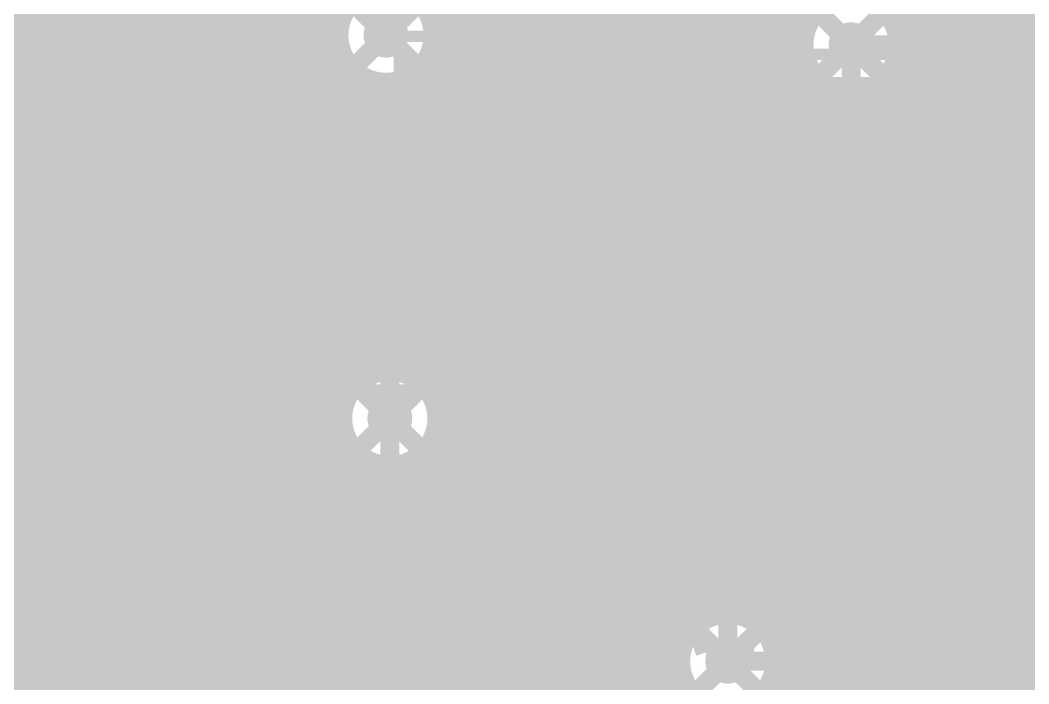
# Model space of a CAD drawing. Extents: x -3 to 92, y -53 to 125.
# Drawn here: x 40.06 to 53.56, y 72.09 to 80.97 of the extents above; entities that cross this region are included whole.
import ezdxf

# ---------------------------------------------------------------- set-up
doc = ezdxf.new("R2010")
doc.units = 0
doc.header["$MEASUREMENT"] = 0
doc.layers.get('0').update_dxf_attribs({"linetype": 'CONTINUOUS'})
for name, color, linetype in [('23-325-0_AST', 7, 'CONTINUOUS'), ('23-325-0_BOT', 7, 'CONTINUOUS'), ('23-325-0_DRD', 2, 'CONTINUOUS'), ('23-325-0_IN1', 4, 'CONTINUOUS'), ('23-325-0_IN2', 3, 'CONTINUOUS'), ('23-325-0_SMT', 10, 'CONTINUOUS'), ('23-325-0_SPT', 14, 'CONTINUOUS'), ('23-325-0_SST', 9, 'CONTINUOUS'), ('23-325-0_TOP', 12, 'CONTINUOUS'), ('THRUHOLE_TAP', 8, 'CONTINUOUS')]:
    doc.layers.add(name, color=color, linetype=linetype)

# ---------------------------------------------------------------- blocks, each defined once
blk = doc.blocks.new('ROUND_68')
at = {"const_width": 0.29972}
blk.add_lwpolyline([(-0.14986, 0, 1), (0.14986, 0, 1)], format="xyb", close=True, dxfattribs=at)
blk = doc.blocks.new('ROUND_78')
at = {"const_width": 0.29972}
blk.add_lwpolyline([(-0.14986, 0, 1), (0.14986, 0, 1)], format="xyb", close=True, dxfattribs=at)
blk = doc.blocks.new('ROUND_79')
at = {"const_width": 0.29972}
blk.add_lwpolyline([(-0.14986, 0, 1), (0.14986, 0, 1)], format="xyb", close=True, dxfattribs=at)
blk = doc.blocks.new('RECTANGLE_7')
blk.add_solid([(0.4064, 0.4826), (0.4064, -0.4826), (-0.4064, 0.4826), (-0.4064, -0.4826)])
blk = doc.blocks.new('RECTANGLE_10')
blk.add_solid([(0.508, 0.9017), (0.508, -0.9017), (-0.508, 0.9017), (-0.508, -0.9017)])
blk = doc.blocks.new('RECTANGLE_48')
blk.add_solid([(0.65024, 0.44958), (0.65024, -0.44958), (-0.65024, 0.44958), (-0.65024, -0.44958)])
blk = doc.blocks.new('ROUND_84')
at = {"const_width": 0.10033}
blk.add_lwpolyline([(-0.050164, 0, 1), (0.050164, 0, 1)], format="xyb", close=True, dxfattribs=at)

msp = doc.modelspace()

# ---------------------------------------------------------------- linework, layer by layer
at = {"layer": '23-325-0_AST'}
for points, const_width in [([(54.356, 80.518), (49.784, 80.518), (49.784, 82.296), (50.038, 82.55), (49.784, 82.804), (49.784, 84.582), (54.356, 84.582), (54.356, 80.518)], 0.1524), ([(38.354, 82.7786), (42.164, 82.7786), (42.164, 79.756), (37.8206, 79.756), (37.8206, 82.2452), (38.354, 82.7786)], 0.20066), ([(40.07104, 80.76438), (40.07104, 81.78038), (39.95166, 81.6102)], 0.1524), ([(40.73144, 80.76438), (40.61206, 80.93456), (40.55364, 81.1022), (40.55364, 81.44256), (40.61206, 81.6102), (40.73144, 81.78038), (40.85082, 81.78038), (40.96766, 81.6102), (41.02862, 81.44256), (41.02862, 81.1022), (40.96766, 80.93456), (40.85082, 80.76438), (40.73144, 80.76438)], 0.1524), ([(40.19042, 80.76438), (39.95166, 80.76438)], 0.1524), ([(52.832, 80.137), (47.498, 80.137), (47.498, 77.343), (52.832, 77.343), (52.832, 80.137)], 0.1524), ([(49.1998, 78.62316), (49.5554, 78.62316), (49.67478, 78.79334), (49.67478, 78.96098), (49.5554, 79.13116), (49.1998, 79.13116), (49.1998, 78.11516)], 0.1524), ([(50.45456, 78.62316), (50.09896, 78.62316), (50.038, 78.79334), (50.038, 78.96098), (50.09896, 79.13116), (50.45456, 79.13116), (50.51298, 78.96098), (50.51298, 78.79334), (50.27676, 78.11516)], 0.1524), ([(51.35118, 78.45298), (50.8762, 78.45298), (51.11496, 79.13116), (51.2318, 79.13116), (51.2318, 78.11516)], 0.1524), ([(49.49698, 78.62316), (49.67478, 78.11516)], 0.1524), ([(38.354, 77.6986), (42.164, 77.6986), (42.164, 74.676), (37.8206, 74.676), (37.8206, 77.1652), (38.354, 77.6986)], 0.20066), ([(47.1805, 77.6605), (44.2595, 77.6605), (44.2595, 76.0222), (47.1805, 76.0222), (47.1805, 77.6605)], 0.1524), ([(44.63034, 76.87056), (44.98594, 76.87056), (45.10532, 77.04074), (45.10532, 77.21092), (44.98594, 77.37856), (44.63034, 77.37856), (44.63034, 76.36256)], 0.1524), ([(45.88256, 76.87056), (45.52696, 76.87056), (45.46854, 77.04074), (45.46854, 77.21092), (45.52696, 77.37856), (45.88256, 77.37856), (45.94352, 77.21092), (45.94352, 77.04074), (45.70476, 76.36256)], 0.1524), ([(46.48454, 76.36256), (46.36516, 76.53274), (46.30674, 76.70292), (46.30674, 77.04074), (46.36516, 77.21092), (46.48454, 77.37856), (46.60392, 77.37856), (46.72076, 77.21092), (46.78172, 77.04074), (46.78172, 76.70292), (46.72076, 76.53274), (46.60392, 76.36256), (46.48454, 76.36256)], 0.1524), ([(44.92752, 76.87056), (45.10532, 76.36256)], 0.1524), ([(47.498, 74.168), (52.832, 74.168), (52.832, 76.962), (47.498, 76.962), (47.498, 74.168)], 0.1524), ([(40.42664, 75.98156), (40.54602, 75.81138), (40.78224, 75.81138), (40.90162, 75.98156), (40.90162, 76.1492), (40.66286, 76.48956), (40.90162, 76.82738), (40.42664, 76.82738)], 0.1524), ([(49.08804, 75.63866), (49.44364, 75.63866), (49.56302, 75.80884), (49.56302, 75.97648), (49.44364, 76.14666), (49.08804, 76.14666), (49.08804, 75.13066)], 0.1524), ([(50.3428, 75.63866), (49.9872, 75.63866), (49.92624, 75.80884), (49.92624, 75.97648), (49.9872, 76.14666), (50.3428, 76.14666), (50.40122, 75.97648), (50.40122, 75.80884), (50.165, 75.13066)], 0.1524), ([(50.88382, 75.13066), (51.23942, 76.14666), (50.76444, 76.14666)], 0.1524), ([(40.06342, 75.81138), (39.82466, 75.81138)], 0.1524), ([(49.38522, 75.63866), (49.56302, 75.13066)], 0.1524), ([(56.261, 69.088), (51.689, 69.088), (51.689, 70.866), (51.943, 71.12), (51.689, 71.374), (51.689, 73.152), (56.261, 73.152), (56.261, 69.088)], 0.1524)]:
    msp.add_lwpolyline(points, dxfattribs=dict(at, const_width=const_width))
at = {"layer": '23-325-0_BOT', "const_width": 0.254}
for points in [[(41.275, 124.46), (41.275, 50.41646)], [(41.5036, 124.46), (41.5036, 46.101)], [(41.7322, 124.46), (41.7322, 46.101)], [(41.9608, 124.46), (41.9608, 46.101)], [(42.1894, 124.46), (42.1894, 49.68748)], [(42.418, 124.46), (42.418, 50.03038)], [(44.0182, 124.46), (44.0182, 73.00976)], [(44.2468, 124.46), (44.2468, 73.23836)], [(45.6184, 124.46), (45.6184, 80.75676)], [(45.847, 124.46), (45.847, 80.52816)], [(46.0756, 124.46), (46.0756, 80.29956)], [(46.3042, 124.46), (46.3042, 79.883)], [(46.5328, 124.46), (46.5328, 62.09284)], [(46.7614, 124.46), (46.7614, 75.72248)], [(46.99, 124.46), (46.99, 76.06538)], [(47.2186, 124.46), (47.2186, 76.1746)], [(47.4472, 124.46), (47.4472, 76.18984)], [(47.6758, 124.46), (47.6758, 76.11618)], [(47.9044, 124.46), (47.9044, 75.90028)], [(48.133, 124.46), (48.133, 67.83832)], [(48.3616, 124.46), (48.3616, 50.2158)], [(48.5902, 124.46), (48.5902, 63.90386)], [(48.8188, 124.46), (48.8188, 64.19596)], [(49.0474, 124.46), (49.0474, 72.79386)], [(49.276, 124.46), (49.276, 72.96658)], [(49.5046, 124.46), (49.5046, 73.01992)], [(49.7332, 124.46), (49.7332, 72.9869)], [(49.9618, 124.46), (49.9618, 72.8472)], [(50.1904, 124.46), (50.1904, 64.99606)], [(50.419, 124.46), (50.419, 59.25058)], [(50.6476, 124.46), (50.6476, 80.98028)], [(43.7896, 121.75998), (43.7896, 66.88074)], [(52.0192, 121.72188), (52.0192, 68.4149)], [(52.2478, 121.5771), (52.2478, 68.2752)], [(52.4764, 121.49836), (52.4764, 67.80276)], [(40.894, 39.116), (40.894, 50.165), (40.259, 50.8), (40.259, 107.823), (40.64, 108.204), (40.64, 109.22)], [(41.0464, 107.99318), (41.0464, 50.65776)], [(40.8178, 107.7341), (40.8178, 50.88636)], [(40.7162, 107.6325), (40.7162, 50.98796)], [(51.7906, 101.5746), (51.7906, 80.80248)], [(42.6466, 84.97062), (42.6466, 79.99984)], [(42.8752, 84.78012), (42.8752, 80.19288)], [(43.561, 84.8614), (43.561, 80.10906)], [(43.1038, 84.71662), (43.1038, 80.25638)], [(43.3324, 84.73948), (43.3324, 80.23352)], [(52.705, 84.46262), (52.705, 67.57416)], [(52.9336, 84.27212), (52.9336, 75.26528)], [(53.3908, 84.23148), (53.3908, 75.75296)], [(53.6194, 84.3534), (53.6194, 75.98156)], [(53.1622, 84.20862), (53.1622, 75.52436)], [(44.34586, 80.9244), (40.7162, 80.9244)], [(50.61712, 80.9244), (45.5676, 80.9244)], [(55.31866, 80.9244), (51.74488, 80.9244)], [(44.958, 80.772), (45.847, 79.883), (45.847, 51.562), (46.482, 50.927), (46.482, 45.72)], [(45.58792, 80.78724), (46.16958, 80.20558)], [(44.33316, 80.6958), (40.7162, 80.6958)], [(50.55362, 80.6958), (45.67936, 80.6958)], [(51.181, 80.645), (51.181, 67.056), (52.197, 66.04), (52.197, 49.403), (53.975, 47.625), (53.975, 39.624), (53.594, 39.243), (53.594, 38.227)], [(55.54726, 80.6958), (51.80838, 80.6958)], [(44.40682, 80.4672), (40.7162, 80.4672)], [(50.57648, 80.4672), (45.90796, 80.4672)], [(55.77586, 80.4672), (51.78552, 80.4672)], [(51.7906, 80.48498), (51.7906, 68.44792)], [(44.4754, 80.3656), (44.4754, 75.97648)], [(42.99458, 80.2386), (40.7162, 80.2386)], [(44.62272, 80.2386), (43.31208, 80.2386)], [(44.704, 80.19542), (44.704, 76.19238)], [(50.6984, 80.2386), (46.13656, 80.2386)], [(50.6476, 80.30972), (50.6476, 59.07786)], [(50.7238, 80.21066), (50.7238, 67.056)], [(51.6382, 80.21066), (51.6382, 68.42252)], [(56.00446, 80.2386), (51.66106, 80.2386)], [(44.9326, 80.14208), (44.9326, 76.26604)], [(44.94022, 80.14208), (45.3898, 79.6925)], [(42.65168, 80.01), (40.7162, 80.01)], [(45.0723, 80.01), (43.65498, 80.01)], [(45.1612, 79.9211), (45.1612, 76.2508)], [(50.7238, 80.01), (46.28642, 80.01)], [(56.23306, 80.01), (51.6382, 80.01)], [(42.54246, 79.7814), (40.7162, 79.7814)], [(45.3009, 79.7814), (43.7642, 79.7814)], [(46.3042, 79.883), (46.3042, 62.01918)], [(50.7238, 79.7814), (46.3042, 79.7814)], [(56.46166, 79.7814), (51.6382, 79.7814)], [(45.3898, 79.6925), (45.3898, 76.14158)], [(42.52976, 79.5528), (40.7162, 79.5528)], [(45.3898, 79.5528), (43.77944, 79.5528)], [(50.7238, 79.5528), (46.3042, 79.5528)], [(56.5023, 79.5528), (51.6382, 79.5528)], [(42.60342, 79.3242), (40.7162, 79.3242)], [(42.6466, 79.25562), (42.6466, 74.91984)], [(45.3898, 79.3242), (43.70578, 79.3242)], [(50.7238, 79.3242), (46.3042, 79.3242)], [(56.5023, 79.3242), (51.6382, 79.3242)], [(43.561, 79.1464), (43.561, 75.02906)], [(42.81932, 79.0956), (40.7162, 79.0956)], [(42.8752, 79.06512), (42.8752, 75.11288)], [(43.1038, 79.00162), (43.1038, 75.17638)], [(43.3324, 79.02448), (43.3324, 75.15352)], [(45.3898, 79.0956), (43.48988, 79.0956)], [(50.7238, 79.0956), (46.3042, 79.0956)], [(56.5023, 79.0956), (51.6382, 79.0956)], [(45.3898, 78.867), (40.7162, 78.867)], [(50.7238, 78.867), (46.3042, 78.867)], [(56.5023, 78.867), (51.6382, 78.867)], [(45.3898, 78.6384), (40.7162, 78.6384)], [(50.7238, 78.6384), (46.3042, 78.6384)], [(56.5023, 78.6384), (51.6382, 78.6384)], [(45.3898, 78.4098), (40.7162, 78.4098)], [(50.7238, 78.4098), (46.3042, 78.4098)], [(56.5023, 78.4098), (51.6382, 78.4098)], [(45.3898, 78.1812), (40.7162, 78.1812)], [(50.7238, 78.1812), (46.3042, 78.1812)], [(56.5023, 78.1812), (51.6382, 78.1812)], [(45.3898, 77.9526), (40.7162, 77.9526)], [(50.7238, 77.9526), (46.3042, 77.9526)], [(53.9496, 77.9526), (51.6382, 77.9526)], [(45.3898, 77.724), (40.7162, 77.724)], [(50.7238, 77.724), (46.3042, 77.724)], [(53.77942, 77.724), (51.6382, 77.724)], [(45.3898, 77.4954), (40.7162, 77.4954)], [(50.7238, 77.4954), (46.3042, 77.4954)], [(53.72608, 77.4954), (51.6382, 77.4954)], [(55.118, 38.989), (54.991, 39.116), (54.991, 48.133), (53.34, 49.784), (53.34, 75.057), (54.356, 76.073), (54.356, 77.47)], [(45.3898, 77.2668), (40.7162, 77.2668)], [(50.7238, 77.2668), (46.3042, 77.2668)], [(53.7591, 77.2668), (51.6382, 77.2668)], [(45.3898, 77.0382), (40.7162, 77.0382)], [(50.7238, 77.0382), (46.3042, 77.0382)], [(53.89626, 77.0382), (51.6382, 77.0382)], [(45.3898, 76.8096), (40.7162, 76.8096)], [(50.7238, 76.8096), (46.3042, 76.8096)], [(53.8988, 76.8096), (51.6382, 76.8096)], [(45.3898, 76.581), (40.7162, 76.581)], [(50.7238, 76.581), (46.3042, 76.581)], [(53.8988, 76.581), (51.6382, 76.581)], [(45.3898, 76.3524), (40.7162, 76.3524)], [(50.7238, 76.3524), (46.3042, 76.3524)], [(53.8988, 76.3524), (51.6382, 76.3524)], [(53.8988, 76.26096), (53.01996, 75.38466)], [(44.6024, 76.1238), (40.7162, 76.1238)], [(47.0789, 76.1238), (46.3042, 76.1238)], [(50.7238, 76.1238), (47.66056, 76.1238)], [(53.7591, 76.1238), (51.6382, 76.1238)], [(44.43222, 75.8952), (40.7162, 75.8952)], [(46.83506, 75.8952), (46.3042, 75.8952)], [(50.7238, 75.8952), (47.90694, 75.8952)], [(53.5305, 75.8952), (51.6382, 75.8952)], [(44.37888, 75.6666), (40.7162, 75.6666)], [(45.0088, 75.6412), (45.0088, 73.3552), (44.323, 72.6694), (44.323, 69.469), (45.339, 68.453), (45.339, 53.086), (44.069, 51.816), (44.069, 46.228), (43.18, 45.339)], [(46.7487, 75.6666), (46.3042, 75.6666)], [(50.7238, 75.6666), (47.9933, 75.6666)], [(53.3019, 75.6666), (51.6382, 75.6666)], [(44.4119, 75.438), (40.7162, 75.438)], [(46.75378, 75.438), (46.3042, 75.438)], [(46.7614, 75.40498), (46.7614, 62.0776)], [(50.7238, 75.438), (47.98822, 75.438)], [(53.0733, 75.438), (51.6382, 75.438)], [(44.54906, 75.2094), (40.7162, 75.2094)], [(44.4754, 75.30592), (44.4754, 73.46696)], [(44.5516, 75.20686), (44.5516, 73.54316)], [(46.8503, 75.2094), (46.3042, 75.2094)], [(50.7238, 75.2094), (47.8917, 75.2094)], [(47.9044, 75.22972), (47.9044, 68.0212)], [(52.9082, 75.2094), (51.6382, 75.2094)], [(46.99, 75.06208), (46.99, 67.564)], [(52.8828, 75.057), (52.8828, 67.39636)], [(42.69486, 74.9808), (40.7162, 74.9808)], [(44.5516, 74.9808), (43.6118, 74.9808)], [(47.13478, 74.9808), (46.3042, 74.9808)], [(47.2186, 74.95286), (47.2186, 67.93992)], [(47.4472, 74.94016), (47.4472, 68.0593)], [(50.7238, 74.9808), (47.60722, 74.9808)], [(47.6758, 75.01382), (47.6758, 68.08216)], [(52.8828, 74.9808), (51.6382, 74.9808)], [(42.5577, 74.7522), (40.7162, 74.7522)], [(44.5516, 74.7522), (43.7515, 74.7522)], [(50.7238, 74.7522), (46.3042, 74.7522)], [(52.8828, 74.7522), (51.6382, 74.7522)], [(42.52468, 74.5236), (40.7162, 74.5236)], [(44.5516, 74.5236), (43.78452, 74.5236)], [(50.7238, 74.5236), (46.3042, 74.5236)], [(52.8828, 74.5236), (51.6382, 74.5236)], [(42.57802, 74.295), (40.7162, 74.295)], [(44.5516, 74.295), (43.73118, 74.295)], [(50.7238, 74.295), (46.3042, 74.295)], [(52.8828, 74.295), (51.6382, 74.295)], [(42.6466, 74.17562), (42.6466, 69.20484)], [(42.7482, 74.0664), (40.7162, 74.0664)], [(42.8752, 73.98512), (42.8752, 69.39788)], [(44.5516, 74.0664), (43.55846, 74.0664)], [(43.561, 74.0664), (43.561, 69.31406)], [(50.7238, 74.0664), (46.3042, 74.0664)], [(52.8828, 74.0664), (51.6382, 74.0664)], [(44.5516, 73.8378), (40.7162, 73.8378)], [(43.1038, 73.92162), (43.1038, 69.46138)], [(43.3324, 73.94448), (43.3324, 69.43852)], [(50.7238, 73.8378), (46.3042, 73.8378)], [(52.8828, 73.8378), (51.6382, 73.8378)], [(44.5516, 73.6092), (40.7162, 73.6092)], [(50.7238, 73.6092), (46.3042, 73.6092)], [(52.8828, 73.6092), (51.6382, 73.6092)], [(44.5516, 73.54316), (44.00296, 72.99706)], [(44.3865, 73.3806), (40.7162, 73.3806)], [(50.7238, 73.3806), (46.3042, 73.3806)], [(52.8828, 73.3806), (51.6382, 73.3806)], [(44.1579, 73.152), (40.7162, 73.152)], [(50.7238, 73.152), (46.3042, 73.152)], [(52.8828, 73.152), (51.6382, 73.152)], [(43.942, 72.9234), (40.7162, 72.9234)], [(49.19472, 72.9234), (46.3042, 72.9234)], [(50.7238, 72.9234), (49.86528, 72.9234)], [(52.8828, 72.9234), (51.6382, 72.9234)], [(43.8658, 72.6948), (40.7162, 72.6948)], [(43.8658, 72.6694), (43.8658, 69.469)], [(48.97882, 72.6948), (46.3042, 72.6948)], [(50.7238, 72.6948), (50.08118, 72.6948)], [(52.8828, 72.6948), (51.6382, 72.6948)], [(43.8658, 72.4662), (40.7162, 72.4662)], [(48.90516, 72.4662), (46.3042, 72.4662)], [(50.7238, 72.4662), (50.15484, 72.4662)], [(52.8828, 72.4662), (51.6382, 72.4662)], [(43.8658, 72.2376), (40.7162, 72.2376)], [(48.91786, 72.2376), (46.3042, 72.2376)], [(50.7238, 72.2376), (50.1396, 72.2376)], [(52.8828, 72.2376), (51.6382, 72.2376)], [(43.8658, 72.009), (40.7162, 72.009)], [(49.02708, 72.009), (46.3042, 72.009)], [(49.0474, 71.9836), (49.0474, 64.42456)], [(50.7238, 72.009), (50.03038, 72.009)], [(52.8828, 72.009), (51.6382, 72.009)]]:
    msp.add_lwpolyline(points, dxfattribs=at)
for points in [[(44.958, 81.40192, 0.4142136), (44.32808, 80.772)], [(45.58792, 80.78724, 0.4071472), (44.958, 81.40192)], [(51.181, 81.27492, 0.4142136), (50.55108, 80.645)], [(51.81092, 80.645, 0.4142136), (51.181, 81.27492)], [(44.32808, 80.772, 0.4059719), (44.94022, 80.14208)], [(50.55108, 80.645, 0.1922579), (50.72431, 80.21114)], [(51.6382, 80.21066, 0.1922583), (51.81162, 80.645)], [(43.1546, 80.25892, 0.4142136), (42.52468, 79.629)], [(43.1546, 80.25892, 0.4142136), (42.52468, 79.629)], [(43.78452, 79.629, 0.4142136), (43.1546, 80.25892)], [(43.78452, 79.629, 0.4142136), (43.1546, 80.25892)], [(46.3042, 79.883, 0.1989124), (46.17029, 80.20629)], [(42.52468, 79.629, 0.4142136), (43.1546, 78.99908)], [(42.52468, 79.629, 0.4142136), (43.1546, 78.99908)], [(43.1546, 78.99908, 0.4142136), (43.78452, 79.629)], [(43.1546, 78.99908, 0.4142136), (43.78452, 79.629)], [(45.0088, 76.27112, 0.4142136), (44.37888, 75.6412)], [(45.3898, 76.14158, 0.1641435), (45.0088, 76.27012)], [(47.371, 76.19492, 0.4142136), (46.74108, 75.565)], [(48.00092, 75.565, 0.4142136), (47.371, 76.19492)], [(44.37888, 75.6412, 0.1922579), (44.55211, 75.20734)], [(46.74108, 75.565, 0.4142136), (47.371, 74.93508)], [(47.371, 74.93508, 0.4142136), (48.00092, 75.565)], [(53.01742, 75.37958, 0.1989124), (52.8838, 75.057)], [(43.1546, 75.17892, 0.4142136), (42.52468, 74.549)], [(43.1546, 75.17892, 0.4142136), (42.52468, 74.549)], [(43.78452, 74.549, 0.4142136), (43.1546, 75.17892)], [(43.78452, 74.549, 0.4142136), (43.1546, 75.17892)], [(42.52468, 74.549, 0.4142136), (43.1546, 73.91908)], [(42.52468, 74.549, 0.4142136), (43.1546, 73.91908)], [(43.1546, 73.91908, 0.4142136), (43.78452, 74.549)], [(43.1546, 73.91908, 0.4142136), (43.78452, 74.549)], [(44.00042, 72.99198, 0.1989124), (43.8668, 72.6694)], [(44.00042, 72.99198, 0.1989124), (43.8668, 72.6694)], [(49.53, 73.01992, 0.4142136), (48.90008, 72.39)], [(50.15992, 72.39, 0.4142136), (49.53, 73.01992)], [(48.90008, 72.39, 0.4142136), (49.53, 71.76008)], [(49.53, 71.76008, 0.4142136), (50.15992, 72.39)]]:
    msp.add_lwpolyline(points, format="xyb", dxfattribs=at)
at = {"layer": '23-325-0_DRD', "const_width": 0.254}
for points in [[(45.593, 81.407), (44.323, 80.137)], [(45.593, 80.137), (44.323, 81.407)], [(51.816, 81.28), (50.546, 80.01)], [(51.816, 80.01), (50.546, 81.28)], [(43.7896, 80.264), (42.5196, 78.994)], [(43.7896, 78.994), (42.5196, 80.264)], [(43.7896, 80.264), (42.5196, 78.994)], [(43.7896, 78.994), (42.5196, 80.264)], [(45.6438, 76.2762), (44.3738, 75.0062)], [(45.6438, 75.0062), (44.3738, 76.2762)], [(48.006, 76.2), (46.736, 74.93)], [(48.006, 74.93), (46.736, 76.2)], [(48.006, 76.2), (46.736, 74.93)], [(48.006, 74.93), (46.736, 76.2)], [(43.7896, 75.184), (42.5196, 73.914)], [(43.7896, 73.914), (42.5196, 75.184)], [(43.7896, 75.184), (42.5196, 73.914)], [(43.7896, 73.914), (42.5196, 75.184)], [(43.7896, 75.184), (42.5196, 73.914)], [(43.7896, 73.914), (42.5196, 75.184)], [(50.165, 73.025), (48.895, 71.755)], [(50.165, 71.755), (48.895, 73.025)]]:
    msp.add_lwpolyline(points, dxfattribs=at)
at = {"layer": '23-325-0_IN1', "const_width": 0.254}
for points in [[(41.4782, 124.46), (41.4782, 51.0032)], [(41.7068, 124.46), (41.7068, 51.0032)], [(41.9354, 124.46), (41.9354, 51.0032)], [(42.164, 124.46), (42.164, 51.0032)], [(42.3926, 124.46), (42.3926, 51.0032)], [(42.6212, 124.46), (42.6212, 51.0032)], [(42.8498, 124.46), (42.8498, 51.0032)], [(43.0784, 124.46), (43.0784, 66.69786)], [(43.307, 124.46), (43.307, 66.87058)], [(43.5356, 124.46), (43.5356, 66.92392)], [(43.7642, 124.46), (43.7642, 66.8909)], [(43.9928, 124.46), (43.9928, 66.7512)], [(44.2214, 124.46), (44.2214, 51.0032)], [(45.593, 124.46), (45.593, 75.87742)], [(45.8216, 124.46), (45.8216, 51.0032)], [(46.0502, 124.46), (46.0502, 61.75756)], [(46.2788, 124.46), (46.2788, 62.00394)], [(46.5074, 124.46), (46.5074, 62.0903)], [(46.736, 124.46), (46.736, 62.08522)], [(46.9646, 124.46), (46.9646, 61.9887)], [(47.1932, 124.46), (47.1932, 67.8942)], [(47.4218, 124.46), (47.4218, 68.0339)], [(47.6504, 124.46), (47.6504, 68.06692)], [(47.879, 124.46), (47.879, 68.01358)], [(48.1076, 124.46), (48.1076, 67.84086)], [(48.3362, 124.46), (48.3362, 39.4462)], [(48.5648, 124.46), (48.5648, 51.7906)], [(48.7934, 124.46), (48.7934, 51.94554)], [(49.022, 124.46), (49.022, 72.76084)], [(49.2506, 124.46), (49.2506, 72.95388)], [(49.4792, 124.46), (49.4792, 73.01738)], [(49.7078, 124.46), (49.7078, 72.99452)], [(49.9364, 124.46), (49.9364, 72.87006)], [(50.165, 124.46), (50.165, 65.01638)], [(50.3936, 124.46), (50.3936, 64.67348)], [(50.6222, 124.46), (50.6222, 80.93456)], [(51.7652, 122.02414), (51.7652, 80.88122)], [(53.594, 121.94286), (53.594, 38.85692)], [(51.9938, 121.7422), (51.9938, 68.42252)], [(53.3654, 121.70156), (53.3654, 38.81374)], [(52.2224, 121.5898), (52.2224, 68.29806)], [(52.451, 121.50598), (52.451, 26.65984)], [(52.9082, 121.49328), (52.9082, 26.91638)], [(53.1368, 121.5644), (53.1368, 38.6588)], [(52.6796, 121.4755), (52.6796, 26.85288)], [(41.2496, 109.05998), (41.2496, 51.0032)], [(40.1066, 108.88472), (40.1066, 51.0032)], [(40.3352, 108.66882), (40.3352, 51.0032)], [(41.021, 108.71708), (41.021, 51.0032)], [(40.5638, 108.59516), (40.5638, 51.0032)], [(40.7924, 108.60786), (40.7924, 51.0032)], [(44.34586, 80.9244), (28.19146, 80.9244)], [(50.61712, 80.9244), (45.5676, 80.9244)], [(62.7253, 80.9244), (51.74488, 80.9244)], [(44.33316, 80.6958), (27.83586, 80.6958)], [(50.55362, 80.6958), (45.58284, 80.6958)], [(63.00978, 80.6958), (51.80838, 80.6958)], [(44.40682, 80.4672), (17.62252, 80.4672)], [(50.57648, 80.4672), (45.50918, 80.4672)], [(86.36, 80.4672), (51.78552, 80.4672)], [(44.45, 80.39862), (44.45, 75.93076)], [(50.6222, 80.3529), (50.6222, 51.3969)], [(51.7652, 80.40878), (51.7652, 68.44538)], [(44.62272, 80.2386), (17.49806, 80.2386)], [(44.6786, 80.20812), (44.6786, 76.17714)], [(50.6984, 80.2386), (45.29328, 80.2386)], [(45.3644, 80.2894), (45.3644, 76.1619)], [(86.36, 80.2386), (51.66106, 80.2386)], [(44.9072, 80.14462), (44.9072, 76.2635)], [(45.1358, 80.16748), (45.1358, 76.25842)], [(50.8508, 80.10906), (50.8508, 51.2572)], [(51.5366, 80.1243), (51.5366, 68.38188)], [(72.47636, 80.01), (-2.413, 80.01)], [(51.0794, 80.0227), (51.0794, 47.3837)], [(51.308, 80.02778), (51.308, 68.18884)], [(72.29094, 79.7814), (-2.413, 79.7814)], [(72.20458, 79.5528), (-2.413, 79.5528)], [(70.12178, 79.3242), (8.6868, 79.3242)], [(69.8373, 79.0956), (30.38348, 79.0956)], [(69.74078, 78.867), (30.72638, 78.867)], [(69.7357, 78.6384), (30.8356, 78.6384)], [(69.82206, 78.4098), (30.85084, 78.4098)], [(70.0659, 78.1812), (30.77718, 78.1812)], [(53.9496, 77.9526), (30.56128, 77.9526)], [(53.77942, 77.724), (-2.413, 77.724)], [(53.72608, 77.4954), (27.60726, 77.4954)], [(53.7591, 77.2668), (33.4772, 77.2668)], [(53.89626, 77.0382), (33.6169, 77.0382)], [(73.4568, 76.8096), (33.64992, 76.8096)], [(73.4949, 76.581), (33.59658, 76.581)], [(73.6092, 76.3524), (33.42386, 76.3524)], [(44.6024, 76.1238), (28.63342, 76.1238)], [(73.8505, 76.1238), (45.41266, 76.1238)], [(44.43222, 75.8952), (28.6004, 75.8952)], [(86.36, 75.8952), (45.58538, 75.8952)], [(44.37888, 75.6666), (28.5242, 75.6666)], [(86.36, 75.6666), (45.63872, 75.6666)], [(44.4119, 75.438), (28.39466, 75.438)], [(44.45, 75.3491), (44.45, 51.0032)], [(45.593, 75.40498), (45.593, 70.09384)], [(86.36, 75.438), (45.6057, 75.438)], [(44.54906, 75.2094), (28.19146, 75.2094)], [(86.36, 75.2094), (45.466, 75.2094)], [(44.6786, 75.10526), (44.6786, 70.20306)], [(45.3644, 75.1205), (45.3644, 70.28688)], [(86.36, 74.9808), (27.83586, 74.9808)], [(44.9072, 75.0189), (44.9072, 70.32752)], [(45.1358, 75.02398), (45.1358, 70.35038)], [(86.36, 74.7522), (17.36852, 74.7522)], [(86.36, 74.5236), (17.24406, 74.5236)], [(86.36, 74.295), (-2.413, 74.295)], [(86.36, 74.0664), (-2.413, 74.0664)], [(86.36, 73.8378), (39.4462, 73.8378)], [(86.36, 73.6092), (39.5859, 73.6092)], [(86.36, 73.3806), (39.61892, 73.3806)], [(86.36, 73.152), (39.56558, 73.152)], [(49.19472, 72.9234), (39.39286, 72.9234)], [(79.42072, 72.9234), (49.86528, 72.9234)], [(48.97882, 72.6948), (-2.413, 72.6948)], [(79.20482, 72.6948), (50.08118, 72.6948)], [(48.90516, 72.4662), (39.22522, 72.4662)], [(79.13116, 72.4662), (50.15484, 72.4662)], [(48.91786, 72.2376), (39.5097, 72.2376)], [(79.14386, 72.2376), (50.1396, 72.2376)], [(49.02708, 72.009), (39.60622, 72.009)], [(49.022, 72.01662), (49.022, 51.98872)], [(79.25308, 72.009), (50.03038, 72.009)]]:
    msp.add_lwpolyline(points, dxfattribs=at)
for points in [[(44.958, 81.40192, 0.4142136), (44.32808, 80.772)], [(45.58792, 80.772, 0.4142136), (44.958, 81.40192)], [(51.181, 81.27492, 0.4142136), (50.55108, 80.645)], [(51.81092, 80.645, 0.4142136), (51.181, 81.27492)], [(44.32808, 80.772, 0.4142136), (44.958, 80.14208)], [(44.958, 80.14208, 0.4142136), (45.58792, 80.772)], [(50.55108, 80.645, 0.4142136), (51.181, 80.01508)], [(51.181, 80.01508, 0.4142136), (51.81092, 80.645)], [(45.0088, 76.27112, 0.4142136), (44.37888, 75.6412)], [(45.63872, 75.6412, 0.4142136), (45.0088, 76.27112)], [(44.37888, 75.6412, 0.4142136), (45.0088, 75.01128)], [(45.0088, 75.01128, 0.4142136), (45.63872, 75.6412)], [(49.53, 73.01992, 0.4142136), (48.90008, 72.39)], [(50.15992, 72.39, 0.4142136), (49.53, 73.01992)], [(48.90008, 72.39, 0.4142136), (49.53, 71.76008)], [(49.53, 71.76008, 0.4142136), (50.15992, 72.39)]]:
    msp.add_lwpolyline(points, format="xyb", dxfattribs=at)
at = {"layer": '23-325-0_IN2', "const_width": 0.254}
for points in [[(38.989, 73.406), (45.974, 73.406), (50.419, 68.961), (54.864, 68.961)], [(49.53, 72.39), (79.756, 72.39)]]:
    msp.add_lwpolyline(points, dxfattribs=at)
at = {"layer": '23-325-0_SST'}
for points, const_width in [([(54.356, 80.518), (54.356, 84.582), (49.784, 84.582), (49.784, 82.804), (50.038, 82.55), (49.784, 82.296), (49.784, 80.518), (54.356, 80.518)], 0.1524), ([(38.354, 82.7786), (42.164, 82.7786), (42.164, 79.756), (37.8206, 79.756), (37.8206, 82.2452), (38.354, 82.7786)], 0.20066), ([(45.1358, 80.24876), (45.4914, 80.24876), (45.61078, 80.41894), (45.61078, 80.58912), (45.4914, 80.75676), (45.1358, 80.75676), (45.1358, 79.74076)], 0.1524), ([(46.39056, 80.24876), (46.03496, 80.24876), (45.974, 80.41894), (45.974, 80.58912), (46.03496, 80.75676), (46.39056, 80.75676), (46.44898, 80.58912), (46.44898, 80.41894), (46.21276, 79.74076)], 0.1524), ([(47.28718, 80.08112), (46.8122, 80.08112), (47.05096, 80.75676), (47.1678, 80.75676), (47.1678, 79.74076)], 0.1524), ([(45.43298, 80.24876), (45.61078, 79.74076)], 0.1524), ([(52.832, 80.137), (52.832, 77.343), (47.498, 77.343), (47.498, 80.137), (52.832, 80.137)], 0.1524), ([(41.72204, 77.97038), (41.72204, 78.98638), (41.60266, 78.8162)], 0.1524), ([(44.62272, 78.67142), (44.97832, 78.67142), (45.09516, 78.83906), (45.09516, 79.00924), (44.97832, 79.17942), (44.62272, 79.17942), (44.62272, 78.16342)], 0.1524), ([(45.87494, 78.67142), (45.51934, 78.67142), (45.46092, 78.83906), (45.46092, 79.00924), (45.51934, 79.17942), (45.87494, 79.17942), (45.93336, 79.00924), (45.93336, 78.83906), (45.69714, 78.16342)], 0.1524), ([(46.47692, 78.16342), (46.35754, 78.33106), (46.29912, 78.50124), (46.29912, 78.83906), (46.35754, 79.00924), (46.47692, 79.17942), (46.59376, 79.17942), (46.71314, 79.00924), (46.77156, 78.83906), (46.77156, 78.50124), (46.71314, 78.33106), (46.59376, 78.16342), (46.47692, 78.16342)], 0.1524), ([(41.12006, 78.98638), (41.12006, 78.14056), (41.06164, 77.97038), (40.70604, 77.97038), (40.64762, 78.14056), (40.64762, 78.98638)], 0.1524), ([(42.20464, 78.14056), (42.32402, 77.97038), (42.56024, 77.97038), (42.67962, 78.14056), (42.67962, 78.3082), (42.44086, 78.64856), (42.67962, 78.98638), (42.20464, 78.98638)], 0.1524), ([(44.91736, 78.67142), (45.09516, 78.16342)], 0.1524), ([(41.84142, 77.97038), (41.60266, 77.97038)], 0.1524), ([(38.354, 77.6986), (42.164, 77.6986), (42.164, 74.676), (37.8206, 74.676), (37.8206, 77.1652), (38.354, 77.6986)], 0.20066), ([(47.1805, 77.6605), (44.2595, 77.6605), (44.2595, 76.0222), (47.1805, 76.0222), (47.1805, 77.6605)], 0.1524), ([(47.498, 74.168), (47.498, 76.962), (52.832, 76.962), (52.832, 74.168), (47.498, 74.168)], 0.1524), ([(53.52034, 73.6854), (53.57876, 73.51522), (53.81498, 73.51522), (53.87594, 73.6854), (53.99278, 73.85558), (53.99278, 74.36358), (53.93436, 74.53122), (53.57876, 74.53122), (53.52034, 74.36358), (53.52034, 73.6854)], 0.1524), ([(48.70704, 72.99706), (49.06264, 72.99706), (49.18202, 73.1647), (49.18202, 73.33488), (49.06264, 73.50506), (48.70704, 73.50506), (48.70704, 72.48906)], 0.1524), ([(49.9618, 72.99706), (49.6062, 72.99706), (49.54524, 73.1647), (49.54524, 73.33488), (49.6062, 73.50506), (49.9618, 73.50506), (50.02022, 73.33488), (50.02022, 73.1647), (49.784, 72.48906)], 0.1524), ([(50.50282, 72.48906), (50.85842, 73.50506), (50.38344, 73.50506)], 0.1524), ([(41.59504, 72.25538), (41.59504, 73.27138), (41.47566, 73.1012)], 0.1524), ([(40.99306, 73.27138), (40.99306, 72.42556), (40.93464, 72.25538), (40.57904, 72.25538), (40.52062, 72.42556), (40.52062, 73.27138)], 0.1524), ([(42.55262, 72.5932), (42.07764, 72.5932), (42.31386, 73.27138), (42.43324, 73.27138), (42.43324, 72.25538)], 0.1524), ([(44.62272, 72.82942), (44.97832, 72.82942), (45.09516, 72.99706), (45.09516, 73.16724), (44.97832, 73.33742), (44.62272, 73.33742), (44.62272, 72.32142)], 0.1524), ([(45.87494, 72.82942), (45.51934, 72.82942), (45.46092, 72.99706), (45.46092, 73.16724), (45.51934, 73.33742), (45.87494, 73.33742), (45.93336, 73.16724), (45.93336, 72.99706), (45.69714, 72.32142)], 0.1524), ([(46.77156, 72.32142), (46.29912, 72.32142), (46.77156, 72.99706), (46.77156, 73.16724), (46.71314, 73.33742), (46.35754, 73.33742), (46.29912, 73.16724)], 0.1524), ([(56.261, 69.088), (56.261, 73.152), (51.689, 73.152), (51.689, 71.374), (51.943, 71.12), (51.689, 70.866), (51.689, 69.088), (56.261, 69.088)], 0.1524), ([(49.00422, 72.99706), (49.18202, 72.48906)], 0.1524), ([(44.91736, 72.82942), (45.09516, 72.32142)], 0.1524), ([(41.71442, 72.25538), (41.47566, 72.25538)], 0.1524)]:
    msp.add_lwpolyline(points, dxfattribs=dict(at, const_width=const_width))
at = {"layer": '23-325-0_TOP'}
for points, const_width in [([(40.5638, 47.6631), (40.5638, 103.6828), (41.656, 104.775), (43.1546, 104.775)], 0.254), ([(49.022, 99.695), (49.022, 94.742), (48.006, 93.726), (48.006, 83.693), (49.53, 82.169), (49.53, 72.39)], 0.254), ([(41.06418, 47.6631), (41.06418, 98.46818), (41.656, 99.06), (43.1546, 99.06)], 0.254), ([(41.56456, 47.6631), (41.56456, 92.74556), (42.164, 93.345), (43.1546, 93.345)], 0.254), ([(42.06494, 47.6631), (42.06494, 86.84006), (42.85488, 87.63), (43.1546, 87.63)], 0.254), ([(48.5648, 82.4865), (48.5648, 80.8736)], 0.254), ([(56.007, 82.55), (52.324, 82.55), (52.07, 82.296), (52.07, 80.645), (52.07, 78.9686), (51.8414, 78.74)], 0.254), ([(47.1678, 82.2706), (48.93818, 80.50022)], 0.254), ([(48.7934, 82.2579), (48.7934, 80.645)], 0.254), ([(48.4886, 78.74), (48.4886, 80.0354), (46.609, 81.915), (46.4312, 81.915)], 0.635), ([(49.022, 82.0293), (49.022, 80.40116)], 0.254), ([(49.0728, 81.9785), (49.0728, 80.3148)], 0.254), ([(45.0088, 81.915), (45.0088, 80.8228), (44.958, 80.772)], 0.254), ([(49.9872, 81.7118), (49.9872, 72.8218)], 0.254), ([(50.165, 81.7118), (50.165, 70.36816)], 0.254), ([(50.3936, 81.7118), (50.3936, 70.59676)], 0.254), ([(50.6222, 81.7118), (50.6222, 80.93456)], 0.254), ([(53.213, 81.534), (53.213, 80.772), (58.293, 80.772), (58.293, 81.534)], 0.762), ([(49.0728, 80.9244), (48.514, 80.9244)], 0.254), ([(50.61712, 80.9244), (49.9872, 80.9244)], 0.254), ([(43.1546, 79.629), (43.1546, 80.645)], 0.254), ([(43.1546, 80.645), (43.1546, 79.629)], 0.254), ([(49.0728, 80.6958), (48.7426, 80.6958)], 0.254), ([(50.55362, 80.6958), (49.9872, 80.6958)], 0.254), ([(51.8414, 78.74), (52.07, 78.9686), (52.07, 80.645), (51.181, 80.645)], 0.254), ([(49.0728, 80.4672), (48.9712, 80.4672)], 0.254), ([(50.57648, 80.4672), (49.9872, 80.4672)], 0.254), ([(52.5272, 80.58404), (52.5272, 79.9719)], 0.254), ([(52.57038, 80.4672), (52.5272, 80.4672)], 0.254), ([(50.6222, 80.3529), (50.6222, 70.82536)], 0.254), ([(50.6984, 80.2386), (49.9872, 80.2386)], 0.254), ([(51.6128, 80.18526), (51.6128, 79.9719)], 0.254), ([(51.6128, 80.18526), (51.6128, 79.9719)], 0.254), ([(52.7431, 80.2386), (52.5272, 80.2386)], 0.254), ([(52.6796, 80.3021), (52.6796, 76.8477)], 0.254), ([(50.8508, 80.10906), (50.8508, 71.05396)], 0.254), ([(51.5366, 80.1243), (51.5366, 79.9719)], 0.254), ([(52.9082, 80.12938), (52.9082, 76.8477)], 0.254), ([(53.1368, 80.06334), (53.1368, 76.8477)], 0.254), ([(57.5818, 80.0608), (53.213, 80.0608)], 0.254), ([(53.3654, 80.0608), (53.3654, 76.8477)], 0.254), ([(53.594, 80.0608), (53.594, 79.36992)], 0.254), ([(51.6128, 80.01), (49.9872, 80.01)], 0.254), ([(51.0032, 79.9719), (51.0032, 77.5081)], 0.254), ([(51.6128, 79.9719), (51.0032, 79.9719)], 0.254), ([(51.0794, 80.0227), (51.0794, 79.9719)], 0.254), ([(51.308, 80.02778), (51.308, 79.9719)], 0.254), ([(57.5818, 80.01), (52.5272, 80.01)], 0.254), ([(52.6796, 79.9719), (52.5272, 79.9719)], 0.254), ([(52.6796, 79.9719), (52.6796, 77.5081)], 0.254), ([(51.0032, 79.7814), (49.9872, 79.7814)], 0.254), ([(57.5818, 79.7814), (52.6796, 79.7814)], 0.254), ([(51.0032, 79.5528), (49.9872, 79.5528)], 0.254), ([(57.5818, 79.5528), (52.6796, 79.5528)], 0.254), ([(53.37048, 79.36992), (53.37048, 78.11008)], 0.254), ([(55.32882, 79.36992), (53.37048, 79.36992)], 0.254), ([(51.0032, 79.3242), (49.9872, 79.3242)], 0.254), ([(53.37048, 79.3242), (52.6796, 79.3242)], 0.254), ([(51.0032, 79.0956), (49.9872, 79.0956)], 0.254), ([(53.37048, 79.0956), (52.6796, 79.0956)], 0.254), ([(46.4312, 76.835), (46.609, 76.835), (48.4886, 78.7146), (48.4886, 78.74)], 0.635), ([(51.0032, 78.867), (49.9872, 78.867)], 0.254), ([(53.37048, 78.867), (52.6796, 78.867)], 0.254), ([(51.0032, 78.6384), (49.9872, 78.6384)], 0.254), ([(53.37048, 78.6384), (52.6796, 78.6384)], 0.254), ([(51.0032, 78.4098), (49.9872, 78.4098)], 0.254), ([(53.37048, 78.4098), (52.6796, 78.4098)], 0.254), ([(51.0032, 78.1812), (49.9872, 78.1812)], 0.254), ([(53.37048, 78.1812), (52.6796, 78.1812)], 0.254), ([(53.8988, 78.11008), (53.37048, 78.11008)], 0.254), ([(53.594, 78.11008), (53.594, 76.8477)], 0.254), ([(51.0032, 77.9526), (49.9872, 77.9526)], 0.254), ([(53.8988, 77.9526), (52.6796, 77.9526)], 0.254), ([(51.0032, 77.724), (49.9872, 77.724)], 0.254), ([(53.77942, 77.724), (52.6796, 77.724)], 0.254), ([(53.72608, 77.4954), (49.9872, 77.4954)], 0.254), ([(52.6796, 77.5081), (51.0032, 77.5081)], 0.254), ([(51.0794, 77.5081), (51.0794, 76.7969)], 0.254), ([(51.308, 77.5081), (51.308, 76.7969)], 0.254), ([(51.5366, 77.5081), (51.5366, 76.7969)], 0.254), ([(51.7652, 77.5081), (51.7652, 76.7969)], 0.254), ([(51.9938, 77.5081), (51.9938, 76.7969)], 0.254), ([(52.2224, 77.5081), (52.2224, 76.80452)], 0.254), ([(52.451, 77.5081), (52.451, 76.8477)], 0.254), ([(53.7591, 77.2668), (49.9872, 77.2668)], 0.254), ([(46.4312, 76.835), (46.4312, 71.12)], 0.635), ([(53.89626, 77.0382), (49.9872, 77.0382)], 0.254), ([(45.0088, 76.835), (43.1546, 76.835)], 0.254), ([(45.0088, 76.835), (45.0088, 75.6412)], 0.254), ([(52.23256, 76.8096), (49.9872, 76.8096)], 0.254), ([(54.25694, 76.8477), (52.451, 76.8477)], 0.254), ([(51.0032, 76.7969), (51.0032, 74.3331)], 0.254), ([(52.19954, 76.7969), (51.0032, 76.7969)], 0.254), ([(51.0032, 76.581), (49.9872, 76.581)], 0.254), ([(51.0032, 76.3524), (49.9872, 76.3524)], 0.254), ([(51.8414, 75.565), (51.8414, 75.5904), (52.451, 76.2), (54.35092, 76.2)], 0.635), ([(59.94908, 76.2), (59.94908, 74.17308), (59.436, 73.66), (53.721, 73.66), (52.832, 72.771), (52.832, 71.12)], 0.254), ([(51.0032, 76.1238), (49.9872, 76.1238)], 0.254), ([(51.0032, 75.8952), (49.9872, 75.8952)], 0.254), ([(51.0032, 75.6666), (49.9872, 75.6666)], 0.254), ([(43.1546, 75.565), (43.1546, 74.549)], 0.254), ([(43.1546, 74.549), (43.1546, 75.565)], 0.254), ([(43.1546, 75.565), (43.1546, 74.549)], 0.254), ([(47.371, 75.565), (48.4886, 75.565)], 0.254), ([(47.371, 75.565), (48.4886, 75.565)], 0.254), ([(52.7177, 75.5523), (52.6796, 75.51166)], 0.254), ([(52.6796, 75.51166), (52.6796, 73.26376)], 0.254), ([(52.6796, 75.51166), (52.6796, 74.3331)], 0.254), ([(54.35092, 75.5523), (52.7177, 75.5523)], 0.254), ([(52.9082, 75.5523), (52.9082, 73.49236)], 0.254), ([(53.1368, 75.5523), (53.1368, 73.72096)], 0.254), ([(53.3654, 75.5523), (53.3654, 73.94956)], 0.254), ([(53.594, 75.5523), (53.594, 74.09942)], 0.254), ([(51.0032, 75.438), (49.9872, 75.438)], 0.254), ([(59.49188, 75.438), (52.6796, 75.438)], 0.254), ([(51.0032, 75.2094), (49.9872, 75.2094)], 0.254), ([(59.49188, 75.2094), (52.6796, 75.2094)], 0.254), ([(47.0789, 75.0062), (47.0789, 71.9328)], 0.254), ([(47.13478, 74.9808), (47.0789, 74.9808)], 0.254), ([(47.1932, 74.96048), (47.1932, 68.7832)], 0.254), ([(47.4218, 74.93762), (47.4218, 68.5546)], 0.254), ([(47.6504, 74.9808), (47.60722, 74.9808)], 0.254), ([(47.6504, 75.00112), (47.6504, 74.3331)], 0.254), ([(47.6504, 75.00112), (47.6504, 68.326)], 0.254), ([(51.0032, 74.9808), (49.9872, 74.9808)], 0.254), ([(59.49188, 74.9808), (52.6796, 74.9808)], 0.254), ([(47.6504, 74.7522), (47.0789, 74.7522)], 0.254), ([(51.0032, 74.7522), (49.9872, 74.7522)], 0.254), ([(59.49188, 74.7522), (52.6796, 74.7522)], 0.254), ([(47.6504, 74.5236), (47.0789, 74.5236)], 0.254), ([(51.0032, 74.5236), (49.9872, 74.5236)], 0.254), ([(59.49188, 74.5236), (52.6796, 74.5236)], 0.254), ([(49.0728, 74.295), (47.0789, 74.295)], 0.254), ([(49.0728, 74.3331), (47.6504, 74.3331)], 0.254), ([(47.879, 74.3331), (47.879, 68.0974)], 0.254), ([(48.1076, 74.3331), (48.1076, 67.8688)], 0.254), ([(48.3362, 74.3331), (48.3362, 68.57492)], 0.254), ([(48.5648, 74.3331), (48.5648, 68.57492)], 0.254), ([(48.7934, 74.3331), (48.7934, 68.99148)], 0.254), ([(49.022, 74.3331), (49.022, 72.76084)], 0.254), ([(49.0728, 74.3331), (49.0728, 72.8218)], 0.254), ([(59.4233, 74.295), (49.9872, 74.295)], 0.254), ([(52.6796, 74.3331), (51.0032, 74.3331)], 0.254), ([(51.0794, 74.3331), (51.0794, 71.28256)], 0.254), ([(51.308, 74.3331), (51.308, 71.49846)], 0.254), ([(51.5366, 74.3331), (51.5366, 71.5772)], 0.254), ([(51.7652, 74.3331), (51.7652, 71.5772)], 0.254), ([(51.9938, 74.3331), (51.9938, 71.9582)], 0.254), ([(52.2224, 74.3331), (52.2224, 71.9582)], 0.254), ([(52.451, 74.3331), (52.451, 73.02246)], 0.254), ([(49.0728, 74.0664), (47.0789, 74.0664)], 0.254), ([(53.51018, 74.0664), (49.9872, 74.0664)], 0.254), ([(53.39842, 73.98258), (52.51196, 73.09866)], 0.254), ([(49.0728, 73.8378), (47.0789, 73.8378)], 0.254), ([(53.2511, 73.8378), (49.9872, 73.8378)], 0.254), ([(49.0728, 73.6092), (47.0789, 73.6092)], 0.254), ([(53.0225, 73.6092), (49.9872, 73.6092)], 0.254), ([(49.0728, 73.3806), (47.0789, 73.3806)], 0.254), ([(52.7939, 73.3806), (49.9872, 73.3806)], 0.254), ([(49.0728, 73.152), (47.0789, 73.152)], 0.254), ([(52.5653, 73.152), (49.9872, 73.152)], 0.254), ([(49.0728, 72.9234), (47.0789, 72.9234)], 0.254), ([(52.4002, 72.9234), (49.9872, 72.9234)], 0.254), ([(52.3748, 72.771), (52.3748, 71.9582)], 0.254), ([(48.97882, 72.6948), (47.0789, 72.6948)], 0.254), ([(52.3748, 72.6948), (50.08118, 72.6948)], 0.254), ([(48.90516, 72.4662), (47.0789, 72.4662)], 0.254), ([(52.3748, 72.4662), (50.15484, 72.4662)], 0.254), ([(48.91786, 72.2376), (47.0789, 72.2376)], 0.254), ([(52.3748, 72.2376), (50.1396, 72.2376)], 0.254), ([(49.02708, 72.009), (47.0789, 72.009)], 0.254), ([(49.022, 72.01662), (49.022, 69.22516)], 0.254), ([(52.3748, 72.009), (50.03038, 72.009)], 0.254)]:
    msp.add_lwpolyline(points, dxfattribs=dict(at, const_width=const_width))
at = {"layer": '23-325-0_TOP', "const_width": 0.254}
for points in [[(51.181, 81.27492, 0.4142136), (50.55108, 80.645)], [(50.55108, 80.645, 0.4142136), (51.181, 80.01508)], [(49.0728, 80.3148, 0.0850272), (48.9465, 80.4933)], [(49.0728, 80.3148, 0.0850272), (48.9465, 80.4933)], [(52.5272, 80.58404, 0.3378644), (53.213, 80.0608)], [(52.5272, 80.58404, 0.3378644), (53.213, 80.0608)], [(51.181, 80.01508, 0.1907823), (51.61225, 80.18584)], [(52.451, 76.8477, 0.1000102), (52.19954, 76.7969)], [(52.451, 76.8477, 0.1000102), (52.19954, 76.7969)], [(47.0789, 75.0062, 0.1210013), (47.371, 74.93446)], [(47.371, 74.93508, 0.1155186), (47.65067, 75.00057)], [(53.721, 74.1172, 0.1989132), (53.39771, 73.98329)], [(52.50942, 73.09358, 0.1989124), (52.3758, 72.771)], [(52.50942, 73.09358, 0.1989124), (52.3758, 72.771)], [(49.0728, 72.8218, 0.1914993), (48.90113, 72.39)], [(50.15992, 72.39, 0.1914994), (49.98796, 72.82252)], [(48.90008, 72.39, 0.4142136), (49.53, 71.76008)], [(49.53, 71.76008, 0.4142136), (50.15992, 72.39)]]:
    msp.add_lwpolyline(points, format="xyb", dxfattribs=at)

# ---------------------------------------------------------------- block references
at = {"layer": '23-325-0_BOT'}
for name, p in [('ROUND_68', (44.958, 80.772)), ('ROUND_68', (51.181, 80.645)), ('ROUND_78', (43.1546, 79.629)), ('ROUND_68', (45.0088, 75.6412)), ('ROUND_78', (47.371, 75.565)), ('ROUND_78', (43.1546, 74.549)), ('ROUND_68', (49.53, 72.39))]:
    msp.add_blockref(name, p, dxfattribs=at)
at = {"layer": '23-325-0_IN1'}
for name, p in [('ROUND_78', (44.958, 80.772)), ('ROUND_78', (51.181, 80.645)), ('ROUND_78', (43.1546, 79.629)), ('ROUND_78', (45.0088, 75.6412)), ('ROUND_78', (47.371, 75.565)), ('ROUND_78', (43.1546, 74.549)), ('ROUND_79', (49.53, 72.39))]:
    msp.add_blockref(name, p, dxfattribs=at)
at = {"layer": '23-325-0_IN2'}
for name, p in [('ROUND_68', (44.958, 80.772)), ('ROUND_68', (51.181, 80.645)), ('ROUND_78', (43.1546, 79.629)), ('ROUND_68', (45.0088, 75.6412)), ('ROUND_78', (47.371, 75.565)), ('ROUND_78', (43.1546, 74.549)), ('ROUND_68', (49.53, 72.39))]:
    msp.add_blockref(name, p, dxfattribs=at)
at = {"layer": '23-325-0_SMT'}
for name, p in [('RECTANGLE_48', (43.1546, 80.645)), ('RECTANGLE_10', (48.4886, 78.74)), ('RECTANGLE_10', (51.8414, 78.74)), ('RECTANGLE_48', (43.1546, 76.835)), ('RECTANGLE_7', (45.0088, 76.835)), ('RECTANGLE_7', (46.4312, 76.835)), ('RECTANGLE_10', (48.4886, 75.565)), ('RECTANGLE_10', (51.8414, 75.565)), ('RECTANGLE_48', (43.1546, 75.565))]:
    msp.add_blockref(name, p, dxfattribs=at)
at = {"layer": '23-325-0_SPT'}
for name, p in [('RECTANGLE_48', (43.1546, 80.645)), ('RECTANGLE_10', (48.4886, 78.74)), ('RECTANGLE_10', (51.8414, 78.74)), ('RECTANGLE_48', (43.1546, 76.835)), ('RECTANGLE_7', (45.0088, 76.835)), ('RECTANGLE_7', (46.4312, 76.835)), ('RECTANGLE_10', (48.4886, 75.565)), ('RECTANGLE_10', (51.8414, 75.565)), ('RECTANGLE_48', (43.1546, 75.565))]:
    msp.add_blockref(name, p, dxfattribs=at)
at = {"layer": '23-325-0_TOP'}
for name, p in [('RECTANGLE_48', (43.1546, 80.645)), ('ROUND_68', (44.958, 80.772)), ('ROUND_68', (51.181, 80.645)), ('ROUND_68', (43.1546, 79.629)), ('RECTANGLE_10', (48.4886, 78.74)), ('RECTANGLE_10', (51.8414, 78.74)), ('RECTANGLE_48', (43.1546, 76.835)), ('RECTANGLE_7', (45.0088, 76.835)), ('RECTANGLE_7', (46.4312, 76.835)), ('RECTANGLE_10', (48.4886, 75.565)), ('RECTANGLE_10', (51.8414, 75.565)), ('RECTANGLE_48', (43.1546, 75.565)), ('ROUND_68', (45.0088, 75.6412)), ('ROUND_68', (47.371, 75.565)), ('ROUND_68', (43.1546, 74.549)), ('ROUND_68', (49.53, 72.39))]:
    msp.add_blockref(name, p, dxfattribs=at)
at = {"layer": 'THRUHOLE_TAP'}
for p in [(44.958, 80.772), (51.181, 80.645), (43.1546, 79.629), (45.0088, 75.6412), (47.371, 75.565), (43.1546, 74.549), (49.53, 72.39)]:
    msp.add_blockref('ROUND_84', p, dxfattribs=at)

doc.saveas('drawing.dxf')
